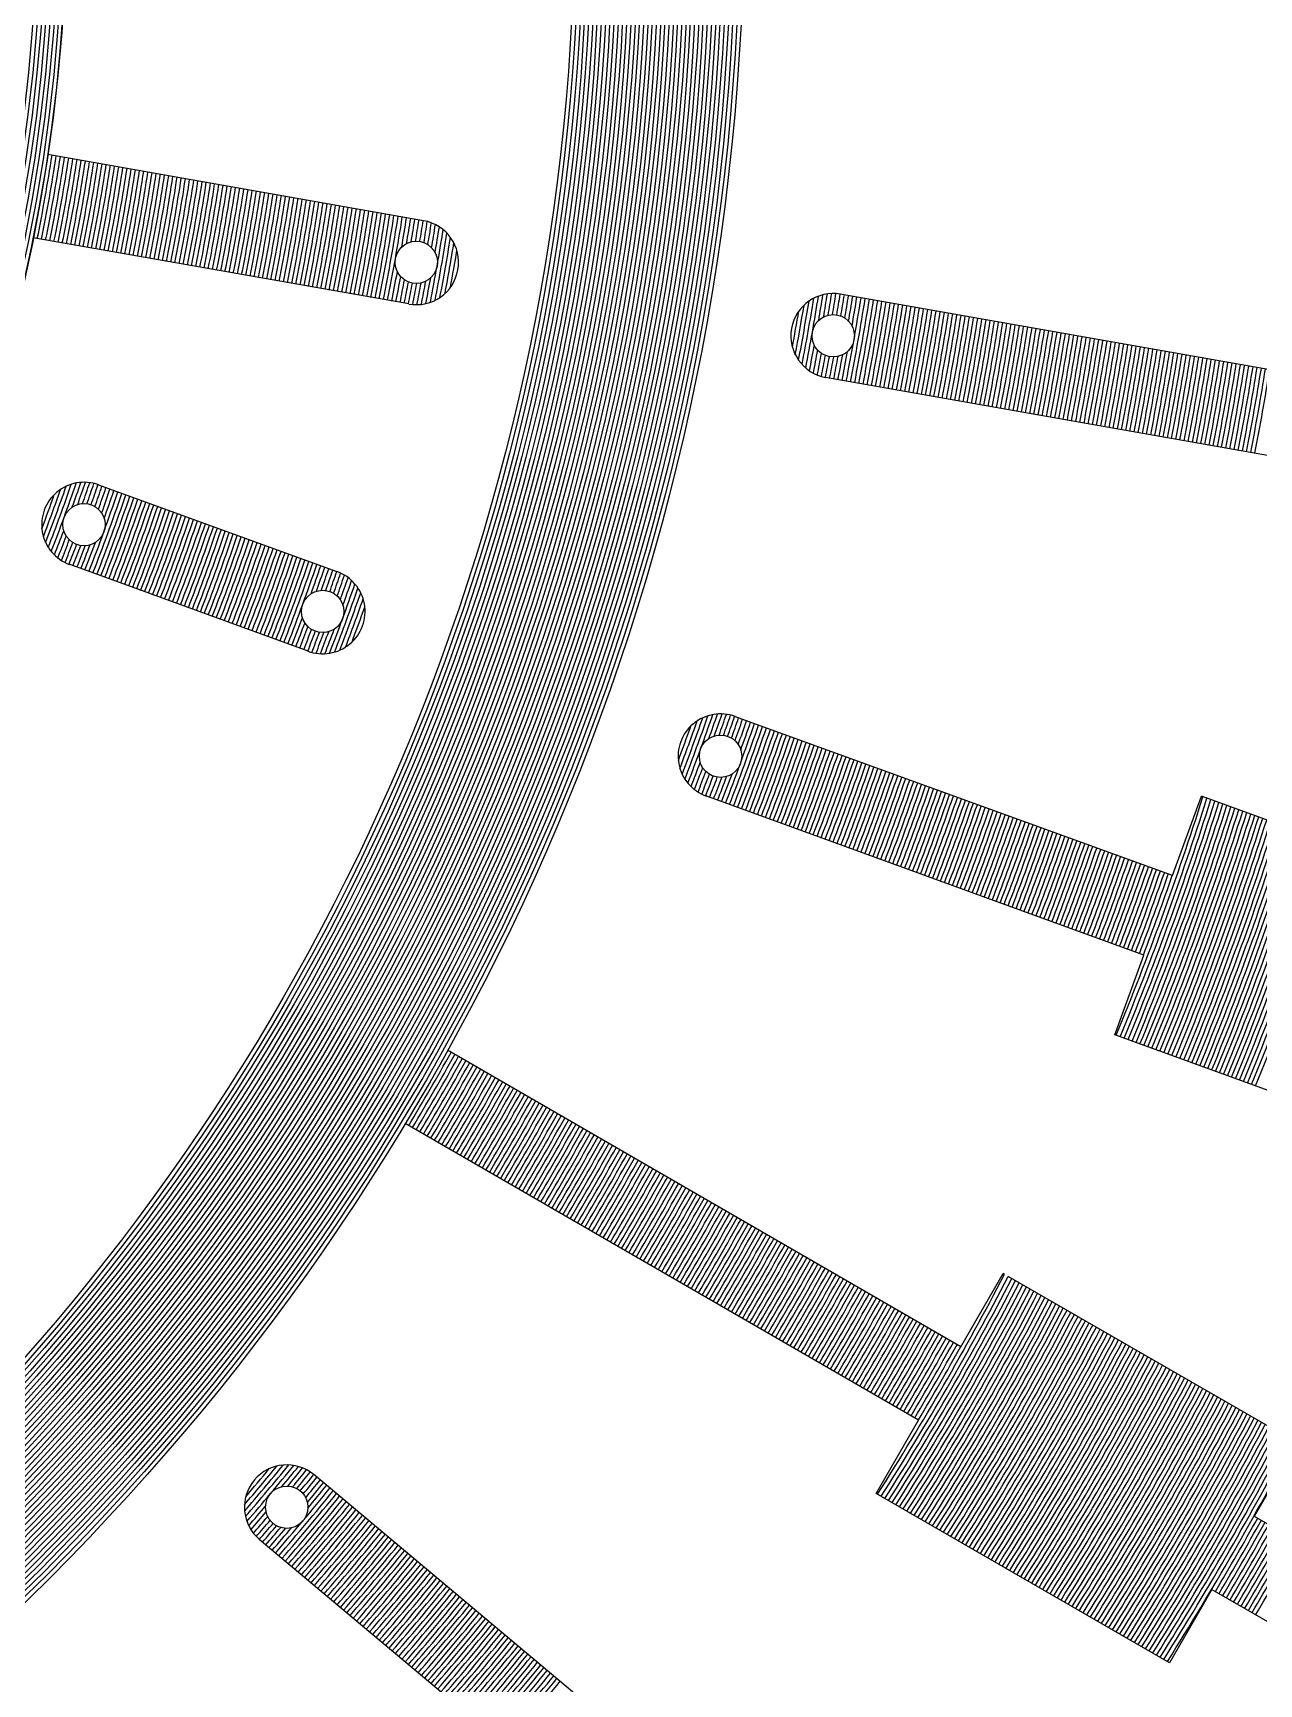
# Model space of a CAD drawing. Header units: millimetres. Extents: x 0 to 2404, y 0 to 1600.
# Drawn here: x 2373.93 to 2388.41, y 1463.68 to 1483.18 of the extents above; entities that cross this region are included whole.
import ezdxf

# ---------------------------------------------------------------- set-up
doc = ezdxf.new("R2010")
doc.units = ezdxf.units.MM

msp = doc.modelspace()

# ---------------------------------------------------------------- linework, layer by layer
for p, q in [((2378.548, 1480.967), (2374.11, 1481.75)), ((2378.374, 1479.983), (2373.937, 1480.765)), ((2388.888, 1479.144), (2383.468, 1480.1)), ((2388.715, 1478.159), (2383.294, 1479.115)), ((2377.527, 1476.82), (2374.702, 1477.848)), ((2377.185, 1475.88), (2374.36, 1476.908)), ((2387.394, 1473.229), (2382.221, 1475.111)), ((2387.052, 1472.289), (2381.879, 1474.171)), ((2387.394, 1473.229), (2387.736, 1474.168)), ((2391.494, 1472.8), (2387.736, 1474.168)), ((2386.71, 1471.349), (2387.052, 1472.289)), ((2390.468, 1469.981), (2386.71, 1471.349)), ((2384.894, 1467.662), (2378.828, 1471.165)), ((2384.394, 1466.796), (2378.328, 1470.299)), ((2384.894, 1467.662), (2385.394, 1468.528)), ((2385.41, 1468.519), (2385.394, 1468.528)), ((2388.858, 1466.528), (2385.453, 1468.494)), ((2383.894, 1465.93), (2384.394, 1466.796)), ((2388.858, 1466.528), (2388.358, 1465.662)), ((2381.466, 1462.615), (2377.25, 1466.153)), ((2387.358, 1463.93), (2383.894, 1465.93)), ((2388.358, 1465.662), (2392.686, 1463.164)), ((2380.824, 1461.849), (2376.607, 1465.387)), ((2387.858, 1464.796), (2387.358, 1463.93)), ((2387.858, 1464.796), (2392.186, 1462.298))]:
    msp.add_line(p, q)
for centre, radius in [((2354.333, 1484.729), 46), ((2354.333, 1484.729), 45.95), ((2354.333, 1484.729), 45.9), ((2354.333, 1484.729), 45.85), ((2354.333, 1484.729), 45.8), ((2354.333, 1484.729), 45.75), ((2354.333, 1484.729), 45.7), ((2354.333, 1484.729), 45.65), ((2354.333, 1484.729), 45.6), ((2354.333, 1484.729), 45.55), ((2354.333, 1484.729), 45.5), ((2354.333, 1484.729), 45.45), ((2354.333, 1484.729), 45.4), ((2354.333, 1484.729), 45.35), ((2354.333, 1484.729), 45.3), ((2354.333, 1484.729), 45.25), ((2354.333, 1484.729), 45.2), ((2354.333, 1484.729), 45.15), ((2354.333, 1484.729), 45.1), ((2354.333, 1484.729), 45.05), ((2354.333, 1484.729), 45), ((2354.333, 1484.729), 44.95), ((2354.333, 1484.729), 44.9), ((2354.333, 1484.729), 44.85), ((2354.333, 1484.729), 44.8), ((2354.333, 1484.729), 44.75), ((2354.333, 1484.729), 44.7), ((2354.333, 1484.729), 44.65), ((2354.333, 1484.729), 44.6), ((2354.333, 1484.729), 44.55), ((2354.333, 1484.729), 44.5), ((2354.333, 1484.729), 44.45), ((2354.333, 1484.729), 44.4), ((2354.333, 1484.729), 44.35), ((2354.333, 1484.729), 44.3), ((2354.333, 1484.729), 44.25), ((2354.333, 1484.729), 44.2), ((2354.333, 1484.729), 44.15), ((2354.333, 1484.729), 44.1), ((2354.333, 1484.729), 44.05), ((2354.333, 1484.729), 44), ((2354.333, 1484.729), 28), ((2354.333, 1484.729), 27.95), ((2354.333, 1484.729), 27.9), ((2354.333, 1484.729), 27.85), ((2354.333, 1484.729), 27.8), ((2354.333, 1484.729), 27.75), ((2354.333, 1484.729), 27.7), ((2354.333, 1484.729), 27.65), ((2354.333, 1484.729), 27.6), ((2354.333, 1484.729), 27.55), ((2354.333, 1484.729), 27.5), ((2354.333, 1484.729), 27.45), ((2354.333, 1484.729), 27.4), ((2354.333, 1484.729), 27.35), ((2354.333, 1484.729), 27.3), ((2354.333, 1484.729), 27.25), ((2354.333, 1484.729), 27.2), ((2354.333, 1484.729), 27.15), ((2354.333, 1484.729), 27.1), ((2354.333, 1484.729), 27.05), ((2354.333, 1484.729), 27), ((2354.333, 1484.729), 26.95), ((2354.333, 1484.729), 26.9), ((2354.333, 1484.729), 26.85), ((2354.333, 1484.729), 26.8), ((2354.333, 1484.729), 26.75), ((2354.333, 1484.729), 26.7), ((2354.333, 1484.729), 26.65), ((2354.333, 1484.729), 26.6), ((2354.333, 1484.729), 26.55), ((2354.333, 1484.729), 26.5), ((2354.333, 1484.729), 26.45), ((2354.333, 1484.729), 26.4), ((2354.333, 1484.729), 26.35), ((2354.333, 1484.729), 26.3), ((2354.333, 1484.729), 26.25), ((2354.333, 1484.729), 26.2), ((2354.333, 1484.729), 26.15), ((2354.333, 1484.729), 26.1), ((2354.333, 1484.729), 26.05), ((2354.333, 1484.729), 26), ((2354.333, 1484.729), 20), ((2354.333, 1484.729), 19.95), ((2354.333, 1484.729), 19.9), ((2354.333, 1484.729), 19.85), ((2354.333, 1484.729), 19.8), ((2354.333, 1484.729), 19.75), ((2354.333, 1484.729), 19.7), ((2354.333, 1484.729), 19.65), ((2378.461, 1480.475), 0.25), ((2383.385, 1479.607), 0.25), ((2374.537, 1477.376), 0.25), ((2377.356, 1476.35), 0.25), ((2382.054, 1474.64), 0.25), ((2376.932, 1465.767), 0.25)]:
    msp.add_circle(centre, radius)
for centre, radius, start, end in [((2354.333, 1484.729), 50, 95.7392, 84.2608), ((2354.333, 1484.729), 20, 141.4325, 138.5675), ((2354.333, 1484.729), 20.05, 348.571, 351.429), ((2354.333, 1484.729), 20.1, 348.5746, 351.4254), ((2354.333, 1484.729), 20.15, 348.5781, 351.4219), ((2354.333, 1484.729), 20.2, 348.5816, 351.4184), ((2354.333, 1484.729), 20.25, 348.5851, 351.4149), ((2354.333, 1484.729), 20.3, 348.5886, 351.4114), ((2354.333, 1484.729), 20.35, 348.5921, 351.4079), ((2354.333, 1484.729), 20.4, 348.5956, 351.4044), ((2354.333, 1484.729), 20.45, 348.599, 351.401), ((2354.333, 1484.729), 20.5, 348.6024, 351.3976), ((2354.333, 1484.729), 20.55, 348.6058, 351.3942), ((2354.333, 1484.729), 20.6, 348.6092, 351.3908), ((2354.333, 1484.729), 20.65, 348.6126, 351.3874), ((2354.333, 1484.729), 20.7, 348.6159, 351.3841), ((2354.333, 1484.729), 20.75, 348.6192, 351.3808), ((2354.333, 1484.729), 20.8, 348.6226, 351.3774), ((2354.333, 1484.729), 20.85, 348.6259, 351.3741), ((2354.333, 1484.729), 20.9, 348.6292, 351.3708), ((2354.333, 1484.729), 20.95, 348.6324, 351.3676), ((2354.333, 1484.729), 21, 348.6357, 351.3643), ((2354.333, 1484.729), 21.05, 348.6389, 351.3611), ((2354.333, 1484.729), 21.1, 348.6422, 351.3578), ((2354.333, 1484.729), 21.15, 348.6454, 351.3546), ((2354.333, 1484.729), 21.2, 348.6486, 351.3514), ((2354.333, 1484.729), 21.25, 348.6517, 351.3483), ((2354.333, 1484.729), 21.3, 348.6549, 351.3451), ((2354.333, 1484.729), 21.35, 348.6581, 351.3419), ((2354.333, 1484.729), 21.4, 348.6612, 351.3388), ((2354.333, 1484.729), 21.45, 348.6643, 351.3357), ((2354.333, 1484.729), 21.5, 348.6674, 351.3326), ((2354.333, 1484.729), 21.55, 348.6705, 351.3295), ((2354.333, 1484.729), 21.6, 348.6736, 351.3264), ((2354.333, 1484.729), 21.65, 348.6767, 351.3233), ((2354.333, 1484.729), 21.7, 348.6797, 351.3203), ((2354.333, 1484.729), 21.75, 348.6827, 351.3173), ((2354.333, 1484.729), 21.8, 348.6858, 351.3142), ((2354.333, 1484.729), 21.85, 348.6888, 351.3112), ((2354.333, 1484.729), 21.9, 348.6918, 351.3082), ((2354.333, 1484.729), 21.95, 348.6947, 351.3053), ((2354.333, 1484.729), 22, 348.6977, 351.3023), ((2354.333, 1484.729), 22.05, 348.7007, 351.2993), ((2354.333, 1484.729), 22.1, 348.7036, 351.2964), ((2354.333, 1484.729), 22.15, 348.7065, 351.2935), ((2354.333, 1484.729), 22.2, 348.7094, 351.2906), ((2354.333, 1484.729), 22.25, 348.7123, 351.2877), ((2354.333, 1484.729), 22.3, 348.7152, 351.2848), ((2354.333, 1484.729), 22.35, 348.7181, 351.2819), ((2354.333, 1484.729), 22.4, 348.721, 351.279), ((2354.333, 1484.729), 22.45, 348.7238, 351.2762), ((2354.333, 1484.729), 22.5, 348.7267, 351.2733), ((2354.333, 1484.729), 22.55, 348.7295, 351.2705), ((2354.333, 1484.729), 22.6, 348.7323, 351.2677), ((2354.333, 1484.729), 22.65, 348.7351, 351.2649), ((2354.333, 1484.729), 22.7, 348.7379, 351.2621), ((2354.333, 1484.729), 22.75, 348.7407, 351.2593), ((2354.333, 1484.729), 22.8, 348.7434, 351.2566), ((2354.333, 1484.729), 22.85, 348.7462, 351.2538), ((2354.333, 1484.729), 22.9, 348.7489, 351.2511), ((2354.333, 1484.729), 22.95, 348.7516, 351.2484), ((2354.333, 1484.729), 23, 348.7543, 351.2457), ((2354.333, 1484.729), 23.05, 348.757, 351.243), ((2354.333, 1484.729), 23.1, 348.7597, 351.2403), ((2354.333, 1484.729), 23.15, 348.7624, 351.2376), ((2354.333, 1484.729), 23.2, 348.7651, 351.2349), ((2354.333, 1484.729), 23.25, 348.7677, 351.2323), ((2354.333, 1484.729), 23.3, 348.7704, 351.2296), ((2354.333, 1484.729), 23.35, 348.773, 351.227), ((2354.333, 1484.729), 23.4, 348.7756, 351.2244), ((2354.333, 1484.729), 23.45, 348.7782, 351.2218), ((2354.333, 1484.729), 23.5, 348.7808, 351.2192), ((2354.333, 1484.729), 23.55, 348.7834, 351.2166), ((2354.333, 1484.729), 23.6, 348.786, 351.214), ((2354.333, 1484.729), 23.65, 348.7886, 351.2114), ((2354.333, 1484.729), 23.7, 348.7911, 351.2089), ((2354.333, 1484.729), 23.75, 348.7937, 351.2063), ((2354.333, 1484.729), 23.8, 348.7962, 351.2038), ((2354.333, 1484.729), 23.85, 348.7987, 351.2013), ((2354.333, 1484.729), 23.9, 348.8013, 351.1987), ((2354.333, 1484.729), 23.95, 348.8038, 351.1962), ((2354.333, 1484.729), 24, 348.8063, 351.1937), ((2354.333, 1484.729), 24.05, 348.8087, 351.1913), ((2354.333, 1484.729), 24.1, 348.8112, 351.1888), ((2354.333, 1484.729), 24.15, 348.8137, 351.1863), ((2354.333, 1484.729), 24.2, 348.8161, 351.1839), ((2354.333, 1484.729), 24.25, 348.8186, 351.1814), ((2354.333, 1484.729), 24.3, 350.3522, 351.179), ((2354.333, 1484.729), 24.35, 350.4692, 351.1766), ((2378.461, 1480.475), 0.5, 260, 80), ((2354.333, 1484.729), 24.4, 350.5369, 351.1742), ((2354.333, 1484.729), 24.45, 350.5734, 351.1718), ((2354.333, 1484.729), 24.5, 350.5847, 351.1694), ((2354.333, 1484.729), 24.55, 350.5723, 351.1623), ((2354.333, 1484.729), 24.6, 350.5348, 351.1434), ((2354.333, 1484.729), 24.75, 348.9925, 351.0075), ((2354.333, 1484.729), 24.65, 350.4663, 351.1121), ((2354.333, 1484.729), 24.8, 349.0702, 350.9298), ((2354.333, 1484.729), 24.7, 350.3494, 351.0674), ((2354.333, 1484.729), 24.85, 349.1708, 350.8292), ((2354.333, 1484.729), 24.9, 349.3041, 350.6959), ((2354.333, 1484.729), 24.95, 349.4949, 350.5051), ((2354.333, 1484.729), 24.3, 348.821, 349.6478), ((2354.333, 1484.729), 24.35, 348.8234, 349.5308), ((2354.333, 1484.729), 24.4, 348.8258, 349.4631), ((2354.333, 1484.729), 24.45, 348.8282, 349.4266), ((2354.333, 1484.729), 24.5, 348.8306, 349.4153), ((2354.333, 1484.729), 24.55, 348.8377, 349.4277), ((2354.333, 1484.729), 24.6, 348.8566, 349.4652), ((2354.333, 1484.729), 24.65, 348.8879, 349.5337), ((2354.333, 1484.729), 24.7, 348.9326, 349.6506), ((2383.385, 1479.607), 0.5, 80, 260), ((2354.333, 1484.729), 29.1, 349.4133, 350.5867), ((2354.333, 1484.729), 29.15, 349.3023, 350.6977), ((2354.333, 1484.729), 29.2, 349.2191, 350.7809), ((2354.333, 1484.729), 29.25, 349.1554, 350.8446), ((2354.333, 1484.729), 29.3, 350.2923, 350.8931), ((2354.333, 1484.729), 29.35, 350.3894, 350.9288), ((2354.333, 1484.729), 29.4, 350.4458, 350.9531), ((2354.333, 1484.729), 29.45, 350.4762, 350.9671), ((2354.333, 1484.729), 29.5, 350.4856, 350.9712), ((2354.333, 1484.729), 29.55, 350.4753, 350.9695), ((2354.333, 1484.729), 29.6, 350.4443, 350.9679), ((2354.333, 1484.729), 29.75, 349.037, 350.963), ((2354.333, 1484.729), 29.65, 350.3875, 350.9662), ((2354.333, 1484.729), 29.8, 349.0386, 350.9614), ((2354.333, 1484.729), 29.7, 350.2904, 350.9646), ((2354.333, 1484.729), 29.85, 349.0402, 350.9598), ((2354.333, 1484.729), 29.9, 349.0418, 350.9582), ((2354.333, 1484.729), 29.95, 349.0434, 350.9566), ((2354.333, 1484.729), 30, 349.045, 350.955), ((2354.333, 1484.729), 30.05, 349.0466, 350.9534), ((2354.333, 1484.729), 30.1, 349.0482, 350.9518), ((2354.333, 1484.729), 30.15, 349.0498, 350.9502), ((2354.333, 1484.729), 30.2, 349.0514, 350.9486), ((2354.333, 1484.729), 30.25, 349.0529, 350.9471), ((2354.333, 1484.729), 30.3, 349.0545, 350.9455), ((2354.333, 1484.729), 30.35, 349.056, 350.944), ((2354.333, 1484.729), 29.05, 349.5734, 350.4266), ((2354.333, 1484.729), 30.4, 349.0576, 350.9424), ((2354.333, 1484.729), 30.45, 349.0591, 350.9409), ((2354.333, 1484.729), 30.5, 349.0607, 350.9393), ((2354.333, 1484.729), 30.55, 349.0622, 350.9378), ((2354.333, 1484.729), 30.6, 349.0638, 350.9362), ((2354.333, 1484.729), 30.65, 349.0653, 350.9347), ((2354.333, 1484.729), 30.7, 349.0668, 350.9332), ((2354.333, 1484.729), 30.75, 349.0683, 350.9317), ((2354.333, 1484.729), 30.8, 349.0698, 350.9302), ((2354.333, 1484.729), 30.85, 349.0713, 350.9287), ((2354.333, 1484.729), 30.9, 349.0728, 350.9272), ((2354.333, 1484.729), 30.95, 349.0743, 350.9257), ((2354.333, 1484.729), 31, 349.0758, 350.9242), ((2354.333, 1484.729), 31.05, 349.0773, 350.9227), ((2354.333, 1484.729), 31.1, 349.0788, 350.9212), ((2354.333, 1484.729), 31.15, 349.0803, 350.9197), ((2354.333, 1484.729), 31.2, 349.0818, 350.9182), ((2354.333, 1484.729), 31.25, 349.0832, 350.9168), ((2354.333, 1484.729), 31.3, 349.0847, 350.9153), ((2354.333, 1484.729), 31.35, 349.0862, 350.9138), ((2354.333, 1484.729), 31.4, 349.0876, 350.9124), ((2354.333, 1484.729), 31.45, 349.0891, 350.9109), ((2354.333, 1484.729), 31.5, 349.0905, 350.9095), ((2354.333, 1484.729), 31.55, 349.0919, 350.9081), ((2354.333, 1484.729), 31.6, 349.0934, 350.9066), ((2354.333, 1484.729), 31.65, 349.0948, 350.9052), ((2354.333, 1484.729), 31.7, 349.0962, 350.9038), ((2354.333, 1484.729), 31.75, 349.0977, 350.9023), ((2354.333, 1484.729), 31.8, 349.0991, 350.9009), ((2354.333, 1484.729), 31.85, 349.1005, 350.8995), ((2354.333, 1484.729), 31.9, 349.1019, 350.8981), ((2354.333, 1484.729), 31.95, 349.1033, 350.8967), ((2354.333, 1484.729), 32, 349.1047, 350.8953), ((2354.333, 1484.729), 32.05, 349.1061, 350.8939), ((2354.333, 1484.729), 32.1, 349.1075, 350.8925), ((2354.333, 1484.729), 32.1, 349.1075, 350.8925), ((2354.333, 1484.729), 32.15, 349.1089, 350.8911), ((2354.333, 1484.729), 32.15, 349.1089, 350.8911), ((2354.333, 1484.729), 32.2, 349.1103, 350.8897), ((2354.333, 1484.729), 32.25, 349.1117, 350.8883), ((2354.333, 1484.729), 32.3, 349.113, 350.887), ((2354.333, 1484.729), 32.35, 349.1144, 350.8856), ((2354.333, 1484.729), 32.4, 349.1158, 350.8842), ((2354.333, 1484.729), 32.45, 349.1171, 350.8829), ((2354.333, 1484.729), 32.5, 349.1185, 350.8815), ((2354.333, 1484.729), 32.55, 349.1198, 350.8802), ((2354.333, 1484.729), 32.6, 349.1212, 350.8788), ((2354.333, 1484.729), 29.3, 349.1069, 349.7077), ((2354.333, 1484.729), 29.35, 349.0712, 349.6106), ((2354.333, 1484.729), 29.4, 349.0469, 349.5542), ((2354.333, 1484.729), 29.45, 349.0329, 349.5238), ((2354.333, 1484.729), 29.65, 349.0338, 349.6125), ((2354.333, 1484.729), 29.7, 349.0354, 349.7096), ((2354.333, 1484.729), 32.65, 349.1225, 350.8775), ((2354.333, 1484.729), 32.7, 349.1239, 350.8761), ((2354.333, 1484.729), 32.75, 349.1252, 350.8748), ((2354.333, 1484.729), 32.8, 349.1266, 350.8734), ((2354.333, 1484.729), 32.85, 349.1279, 350.8721), ((2354.333, 1484.729), 32.9, 349.1292, 350.8708), ((2354.333, 1484.729), 32.95, 349.1305, 350.8695), ((2354.333, 1484.729), 33, 349.1318, 350.8682), ((2354.333, 1484.729), 33.05, 349.1332, 350.8668), ((2354.333, 1484.729), 33.1, 349.1345, 350.8655), ((2354.333, 1484.729), 33.15, 349.1358, 350.8642), ((2354.333, 1484.729), 33.2, 349.1371, 350.8629), ((2354.333, 1484.729), 33.25, 349.1384, 350.8616), ((2354.333, 1484.729), 33.3, 349.1397, 350.8603), ((2354.333, 1484.729), 33.35, 349.141, 350.859), ((2354.333, 1484.729), 33.4, 349.1422, 350.8578), ((2354.333, 1484.729), 33.45, 349.1435, 350.8565), ((2354.333, 1484.729), 33.5, 349.1448, 350.8552), ((2354.333, 1484.729), 33.55, 349.1461, 350.8539), ((2354.333, 1484.729), 33.6, 349.1474, 350.8526), ((2354.333, 1484.729), 33.65, 349.1486, 350.8514), ((2354.333, 1484.729), 33.7, 349.1499, 350.8501), ((2354.333, 1484.729), 29.5, 349.0288, 349.5144), ((2354.333, 1484.729), 29.55, 349.0305, 349.5247), ((2354.333, 1484.729), 29.6, 349.0321, 349.5557), ((2354.333, 1484.729), 33.75, 349.1511, 350.8489), ((2354.333, 1484.729), 33.8, 349.1524, 350.8476), ((2354.333, 1484.729), 33.85, 349.1537, 350.8463), ((2354.333, 1484.729), 33.9, 349.1549, 350.8451), ((2354.333, 1484.729), 33.95, 349.1561, 350.8439), ((2354.333, 1484.729), 34, 349.1574, 350.8426), ((2354.333, 1484.729), 34.05, 349.1586, 350.8414), ((2354.333, 1484.729), 34.1, 349.1599, 350.8401), ((2354.333, 1484.729), 34.15, 349.1611, 350.8389), ((2354.333, 1484.729), 34.2, 349.1623, 350.8377), ((2354.333, 1484.729), 34.25, 349.1635, 350.8365), ((2354.333, 1484.729), 34.3, 349.1648, 350.8352), ((2354.333, 1484.729), 34.35, 349.166, 350.834), ((2354.333, 1484.729), 34.4, 349.1672, 350.8328), ((2354.333, 1484.729), 34.45, 349.1684, 350.8316), ((2354.333, 1484.729), 34.5, 349.1696, 350.8304), ((2354.333, 1484.729), 34.55, 349.1708, 350.8292), ((2354.333, 1484.729), 34.6, 349.172, 350.828), ((2354.333, 1484.729), 34.65, 349.1732, 350.8268), ((2374.537, 1477.376), 0.5, 70, 250), ((2354.333, 1484.729), 21.15, 339.0406, 340.9594), ((2354.333, 1484.729), 21.2, 338.9265, 341.0735), ((2354.333, 1484.729), 21.25, 338.8393, 341.1607), ((2354.333, 1484.729), 21.3, 340.4016, 341.227), ((2354.333, 1484.729), 21.35, 340.5349, 341.2756), ((2354.333, 1484.729), 21.4, 340.612, 341.3086), ((2354.333, 1484.729), 21.45, 340.6535, 341.3274), ((2354.333, 1484.729), 21.5, 340.6662, 341.3326), ((2354.333, 1484.729), 21.55, 340.652, 341.3295), ((2354.333, 1484.729), 21.6, 340.6092, 341.3264), ((2354.333, 1484.729), 21.05, 339.413, 340.587), ((2354.333, 1484.729), 21.1, 339.193, 340.807), ((2354.333, 1484.729), 21.75, 338.6827, 341.3173), ((2354.333, 1484.729), 21.8, 338.6858, 341.3142), ((2354.333, 1484.729), 21.85, 338.6888, 341.3112), ((2354.333, 1484.729), 21.9, 338.6918, 341.3082), ((2354.333, 1484.729), 21.65, 340.5311, 341.3233), ((2354.333, 1484.729), 21.7, 340.3979, 341.3203), ((2354.333, 1484.729), 21.95, 338.6947, 341.3053), ((2354.333, 1484.729), 22, 338.6977, 341.3023), ((2354.333, 1484.729), 22.05, 338.7007, 341.2993), ((2354.333, 1484.729), 22.1, 338.7036, 341.2964), ((2354.333, 1484.729), 22.15, 338.7065, 341.2935), ((2354.333, 1484.729), 22.2, 338.7094, 341.2906), ((2354.333, 1484.729), 22.25, 338.7123, 341.2877), ((2354.333, 1484.729), 22.3, 338.7152, 341.2848), ((2354.333, 1484.729), 22.35, 338.7181, 341.2819), ((2354.333, 1484.729), 22.4, 338.721, 341.279), ((2354.333, 1484.729), 22.45, 338.7238, 341.2762), ((2354.333, 1484.729), 22.5, 338.7267, 341.2733), ((2354.333, 1484.729), 22.55, 338.7295, 341.2705), ((2354.333, 1484.729), 22.6, 338.7323, 341.2677), ((2354.333, 1484.729), 22.65, 338.7351, 341.2649), ((2354.333, 1484.729), 22.7, 338.7379, 341.2621), ((2354.333, 1484.729), 22.75, 338.7407, 341.2593), ((2354.333, 1484.729), 21.3, 338.773, 339.5984), ((2354.333, 1484.729), 21.35, 338.7244, 339.4651), ((2354.333, 1484.729), 22.8, 338.7434, 341.2566), ((2354.333, 1484.729), 22.85, 338.7462, 341.2538), ((2354.333, 1484.729), 22.9, 338.7489, 341.2511), ((2354.333, 1484.729), 22.95, 338.7516, 341.2484), ((2354.333, 1484.729), 23, 338.7543, 341.2457), ((2354.333, 1484.729), 23.05, 338.757, 341.243), ((2354.333, 1484.729), 23.1, 338.7597, 341.2403), ((2354.333, 1484.729), 23.15, 338.7624, 341.2376), ((2354.333, 1484.729), 23.2, 338.7651, 341.2349), ((2354.333, 1484.729), 23.25, 338.7677, 341.2323), ((2354.333, 1484.729), 23.3, 338.7704, 341.2296), ((2354.333, 1484.729), 21.4, 338.6914, 339.388), ((2354.333, 1484.729), 21.45, 338.6726, 339.3465), ((2354.333, 1484.729), 21.5, 338.6674, 339.3338), ((2354.333, 1484.729), 21.55, 338.6705, 339.348), ((2354.333, 1484.729), 21.6, 338.6736, 339.3908), ((2354.333, 1484.729), 21.65, 338.6767, 339.4689), ((2354.333, 1484.729), 21.7, 338.6797, 339.6021), ((2354.333, 1484.729), 23.35, 338.773, 341.227), ((2354.333, 1484.729), 23.4, 338.7756, 341.2244), ((2354.333, 1484.729), 23.45, 338.7782, 341.2218), ((2354.333, 1484.729), 23.5, 338.7808, 341.2192), ((2354.333, 1484.729), 23.55, 338.7834, 341.2166), ((2354.333, 1484.729), 23.6, 338.786, 341.214), ((2354.333, 1484.729), 23.65, 338.7886, 341.2114), ((2354.333, 1484.729), 23.7, 338.7911, 341.2089), ((2354.333, 1484.729), 23.75, 338.7937, 341.2063), ((2354.333, 1484.729), 23.8, 338.7962, 341.2038), ((2354.333, 1484.729), 23.85, 338.7987, 341.2013), ((2354.333, 1484.729), 23.9, 338.8013, 341.1987), ((2354.333, 1484.729), 23.95, 338.8038, 341.1962), ((2354.333, 1484.729), 24, 338.8063, 341.1937), ((2354.333, 1484.729), 24.05, 338.8087, 341.1913), ((2354.333, 1484.729), 24.1, 338.8112, 341.1888), ((2354.333, 1484.729), 24.15, 338.8137, 341.1863), ((2354.333, 1484.729), 24.2, 338.8161, 341.1839), ((2354.333, 1484.729), 24.25, 338.8186, 341.1814), ((2354.333, 1484.729), 24.3, 340.3522, 341.179), ((2354.333, 1484.729), 24.35, 340.4692, 341.1766), ((2354.333, 1484.729), 24.4, 340.5369, 341.1742), ((2354.333, 1484.729), 24.45, 340.5734, 341.1718), ((2377.356, 1476.35), 0.5, 249.4153, 70.5847), ((2354.333, 1484.729), 24.75, 338.9925, 341.0075), ((2354.333, 1484.729), 24.5, 340.5847, 341.1694), ((2354.333, 1484.729), 24.55, 340.5723, 341.1623), ((2354.333, 1484.729), 24.6, 340.5348, 341.1434), ((2354.333, 1484.729), 24.65, 340.4663, 341.1121), ((2354.333, 1484.729), 24.7, 340.3494, 341.0674), ((2354.333, 1484.729), 24.8, 339.0702, 340.9298), ((2354.333, 1484.729), 24.85, 339.1708, 340.8292), ((2354.333, 1484.729), 24.9, 339.3041, 340.6959), ((2354.333, 1484.729), 24.3, 338.821, 339.6478), ((2354.333, 1484.729), 24.95, 339.4949, 340.5051), ((2354.333, 1484.729), 24.35, 338.8234, 339.5308), ((2354.333, 1484.729), 24.4, 338.8258, 339.4631), ((2354.333, 1484.729), 24.45, 338.8282, 339.4266), ((2354.333, 1484.729), 24.5, 338.8306, 339.4153), ((2354.333, 1484.729), 24.55, 338.8377, 339.4277), ((2354.333, 1484.729), 24.6, 338.8566, 339.4652), ((2354.333, 1484.729), 24.65, 338.8879, 339.5337), ((2354.333, 1484.729), 24.7, 338.9326, 339.6506), ((2382.054, 1474.64), 0.5, 69.5144, 250.4856), ((2354.333, 1484.729), 29.15, 339.3023, 340.6977), ((2354.333, 1484.729), 29.2, 339.2191, 340.7809), ((2354.333, 1484.729), 29.25, 339.1554, 340.8446), ((2354.333, 1484.729), 29.3, 340.2923, 340.8931), ((2354.333, 1484.729), 29.35, 340.3894, 340.9288), ((2354.333, 1484.729), 29.4, 340.4458, 340.9532), ((2354.333, 1484.729), 29.45, 340.4762, 340.9671), ((2354.333, 1484.729), 29.5, 340.4856, 340.9712), ((2354.333, 1484.729), 29.55, 340.4753, 340.9695), ((2354.333, 1484.729), 29.6, 340.4443, 340.9679), ((2354.333, 1484.729), 29.05, 339.5734, 340.4266), ((2354.333, 1484.729), 29.1, 339.4133, 340.5867), ((2354.333, 1484.729), 29.75, 339.037, 340.963), ((2354.333, 1484.729), 29.8, 339.0386, 340.9614), ((2354.333, 1484.729), 29.85, 339.0402, 340.9598), ((2354.333, 1484.729), 29.9, 339.0418, 340.9582), ((2354.333, 1484.729), 29.65, 340.3875, 340.9662), ((2354.333, 1484.729), 29.7, 340.2904, 340.9646), ((2354.333, 1484.729), 29.95, 339.0434, 340.9566), ((2354.333, 1484.729), 30, 339.045, 340.955), ((2354.333, 1484.729), 30.05, 339.0466, 340.9534), ((2354.333, 1484.729), 30.1, 339.0482, 340.9518), ((2354.333, 1484.729), 30.15, 339.0498, 340.9502), ((2354.333, 1484.729), 29, 339.9917, 340.0083), ((2354.333, 1484.729), 30.2, 339.0514, 340.9486), ((2354.333, 1484.729), 30.25, 339.0529, 340.9471), ((2354.333, 1484.729), 30.3, 339.0545, 340.9455), ((2354.333, 1484.729), 30.35, 339.056, 340.944), ((2354.333, 1484.729), 30.4, 339.0576, 340.9424), ((2354.333, 1484.729), 30.45, 339.0591, 340.9409), ((2354.333, 1484.729), 30.5, 339.0607, 340.9393), ((2354.333, 1484.729), 30.55, 339.0622, 340.9378), ((2354.333, 1484.729), 30.6, 339.0638, 340.9362), ((2354.333, 1484.729), 30.65, 339.0653, 340.9347), ((2354.333, 1484.729), 30.7, 339.0668, 340.9332), ((2354.333, 1484.729), 30.75, 339.0683, 340.9317), ((2354.333, 1484.729), 29.3, 339.1069, 339.7077), ((2354.333, 1484.729), 29.35, 339.0712, 339.6106), ((2354.333, 1484.729), 30.8, 339.0698, 340.9302), ((2354.333, 1484.729), 30.85, 339.0713, 340.9287), ((2354.333, 1484.729), 30.9, 339.0728, 340.9272), ((2354.333, 1484.729), 30.95, 339.0743, 340.9257), ((2354.333, 1484.729), 31, 339.0758, 340.9242), ((2354.333, 1484.729), 31.05, 339.0773, 340.9227), ((2354.333, 1484.729), 31.1, 339.0788, 340.9212), ((2354.333, 1484.729), 31.15, 339.0803, 340.9197), ((2354.333, 1484.729), 31.2, 339.0818, 340.9182), ((2354.333, 1484.729), 31.25, 339.0832, 340.9168), ((2354.333, 1484.729), 31.3, 339.0847, 340.9153), ((2354.333, 1484.729), 29.4, 339.0468, 339.5542), ((2354.333, 1484.729), 29.45, 339.0329, 339.5238), ((2354.333, 1484.729), 29.5, 339.0288, 339.5144), ((2354.333, 1484.729), 29.55, 339.0305, 339.5247), ((2354.333, 1484.729), 29.6, 339.0321, 339.5557), ((2354.333, 1484.729), 29.65, 339.0338, 339.6125), ((2354.333, 1484.729), 29.7, 339.0354, 339.7096), ((2354.333, 1484.729), 31.35, 339.0862, 340.9138), ((2354.333, 1484.729), 31.4, 339.0876, 340.9124), ((2354.333, 1484.729), 31.45, 339.0891, 340.9109), ((2354.333, 1484.729), 31.5, 339.0905, 340.9095), ((2354.333, 1484.729), 31.55, 339.0919, 340.9081), ((2354.333, 1484.729), 31.6, 339.0934, 340.9066), ((2354.333, 1484.729), 31.65, 339.0948, 340.9052), ((2354.333, 1484.729), 31.7, 339.0962, 340.9038), ((2354.333, 1484.729), 31.75, 339.0977, 340.9023), ((2354.333, 1484.729), 31.8, 339.0991, 340.9009), ((2354.333, 1484.729), 31.85, 339.1005, 340.8995), ((2354.333, 1484.729), 31.9, 339.1019, 340.8981), ((2354.333, 1484.729), 31.95, 339.1033, 340.8967), ((2354.333, 1484.729), 32, 339.1047, 340.8953), ((2354.333, 1484.729), 32.05, 339.1061, 340.8939), ((2354.333, 1484.729), 32.1, 339.1075, 340.8925), ((2354.333, 1484.729), 32.1, 339.1075, 340.8925), ((2354.333, 1484.729), 32.15, 339.1089, 340.8911), ((2354.333, 1484.729), 32.15, 339.1089, 340.8911), ((2354.333, 1484.729), 32.2, 339.1103, 340.8897), ((2354.333, 1484.729), 32.25, 339.1117, 340.8883), ((2354.333, 1484.729), 32.3, 339.113, 340.887), ((2354.333, 1484.729), 32.35, 339.1144, 340.8856), ((2354.333, 1484.729), 32.4, 339.1158, 340.8842), ((2354.333, 1484.729), 32.45, 339.1171, 340.8829), ((2354.333, 1484.729), 35.05, 337.5472, 342.4528), ((2354.333, 1484.729), 35.1, 337.5507, 342.4493), ((2354.333, 1484.729), 35.15, 337.5542, 342.4458), ((2354.333, 1484.729), 35.2, 337.5577, 342.4423), ((2354.333, 1484.729), 32.5, 339.1185, 340.8815), ((2354.333, 1484.729), 32.55, 339.1198, 340.8802), ((2354.333, 1484.729), 32.6, 339.1212, 340.8788), ((2354.333, 1484.729), 32.65, 339.1225, 340.8775), ((2354.333, 1484.729), 32.7, 339.1239, 340.8761), ((2354.333, 1484.729), 32.75, 339.1252, 340.8748), ((2354.333, 1484.729), 32.8, 339.1266, 340.8734), ((2354.333, 1484.729), 32.85, 339.1279, 340.8721), ((2354.333, 1484.729), 32.9, 339.1292, 340.8708), ((2354.333, 1484.729), 32.95, 339.1305, 340.8695), ((2354.333, 1484.729), 33, 339.1318, 340.8682), ((2354.333, 1484.729), 35.25, 337.5611, 342.4389), ((2354.333, 1484.729), 35.3, 337.5646, 342.4354), ((2354.333, 1484.729), 35.35, 337.568, 342.432), ((2354.333, 1484.729), 35.4, 337.5715, 342.4285), ((2354.333, 1484.729), 35.45, 337.5749, 342.4251), ((2354.333, 1484.729), 35.5, 337.5783, 342.4217), ((2354.333, 1484.729), 35.55, 337.5817, 342.4183), ((2354.333, 1484.729), 35.6, 337.5851, 342.4149), ((2354.333, 1484.729), 35.65, 337.5885, 342.4115), ((2354.333, 1484.729), 35.7, 337.5919, 342.4081), ((2354.333, 1484.729), 35.75, 337.5953, 342.4047), ((2354.333, 1484.729), 35.8, 337.5986, 342.4014), ((2354.333, 1484.729), 33.05, 339.1332, 340.8668), ((2354.333, 1484.729), 33.1, 339.1345, 340.8655), ((2354.333, 1484.729), 33.15, 339.1358, 340.8642), ((2354.333, 1484.729), 33.2, 339.1371, 340.8629), ((2354.333, 1484.729), 33.25, 339.1384, 340.8616), ((2354.333, 1484.729), 33.3, 339.1397, 340.8603), ((2354.333, 1484.729), 33.35, 339.141, 340.859), ((2354.333, 1484.729), 33.4, 339.1422, 340.8578), ((2354.333, 1484.729), 33.45, 339.1435, 340.8565), ((2354.333, 1484.729), 33.5, 339.1448, 340.8552), ((2354.333, 1484.729), 33.55, 339.1461, 340.8539), ((2354.333, 1484.729), 33.6, 339.1474, 340.8526), ((2354.333, 1484.729), 35.85, 337.602, 342.398), ((2354.333, 1484.729), 35.9, 337.6053, 342.3947), ((2354.333, 1484.729), 35.95, 337.6087, 342.3913), ((2354.333, 1484.729), 36, 337.612, 342.388), ((2354.333, 1484.729), 36.05, 337.6153, 342.3847), ((2354.333, 1484.729), 36.1, 337.6186, 342.3814), ((2354.333, 1484.729), 36.15, 337.6219, 342.3781), ((2354.333, 1484.729), 36.2, 337.6252, 342.3748), ((2354.333, 1484.729), 36.25, 337.6285, 342.3715), ((2354.333, 1484.729), 36.3, 337.6317, 342.3683), ((2354.333, 1484.729), 36.35, 337.635, 342.365), ((2354.333, 1484.729), 33.65, 339.1486, 340.8514), ((2354.333, 1484.729), 33.7, 339.1499, 340.8501), ((2354.333, 1484.729), 33.75, 339.1511, 340.8489), ((2354.333, 1484.729), 33.8, 339.1524, 340.8476), ((2354.333, 1484.729), 33.85, 339.1537, 340.8463), ((2354.333, 1484.729), 33.9, 339.1549, 340.8451), ((2354.333, 1484.729), 33.95, 339.1561, 340.8439), ((2354.333, 1484.729), 34, 339.1574, 340.8426), ((2354.333, 1484.729), 34.05, 339.1586, 340.8414), ((2354.333, 1484.729), 34.1, 339.1599, 340.8401), ((2354.333, 1484.729), 34.15, 339.1611, 340.8389), ((2354.333, 1484.729), 36.4, 337.6382, 342.3618), ((2354.333, 1484.729), 36.45, 337.6415, 342.3585), ((2354.333, 1484.729), 36.5, 337.6447, 342.3553), ((2354.333, 1484.729), 36.55, 337.6479, 342.3521), ((2354.333, 1484.729), 36.6, 337.6512, 342.3488), ((2354.333, 1484.729), 36.65, 337.6544, 342.3456), ((2354.333, 1484.729), 36.7, 337.6576, 342.3424), ((2354.333, 1484.729), 36.75, 337.6607, 342.3393), ((2354.333, 1484.729), 36.8, 337.6639, 342.3361), ((2354.333, 1484.729), 34.2, 339.1623, 340.8377), ((2354.333, 1484.729), 34.25, 339.1635, 340.8365), ((2354.333, 1484.729), 34.3, 339.1648, 340.8352), ((2354.333, 1484.729), 34.35, 339.166, 340.834), ((2354.333, 1484.729), 34.4, 339.1672, 340.8328), ((2354.333, 1484.729), 34.45, 339.1684, 340.8316), ((2354.333, 1484.729), 34.5, 339.1696, 340.8304), ((2354.333, 1484.729), 34.55, 339.1708, 340.8292), ((2354.333, 1484.729), 34.6, 339.172, 340.828), ((2354.333, 1484.729), 34.65, 339.1732, 340.8268), ((2354.333, 1484.729), 34.7, 339.1744, 340.8256), ((2354.333, 1484.729), 34.75, 339.1756, 340.8244), ((2354.333, 1484.729), 34.8, 339.1768, 340.8232), ((2354.333, 1484.729), 34.85, 339.1779, 340.8221), ((2354.333, 1484.729), 34.9, 339.1791, 340.8209), ((2354.333, 1484.729), 34.95, 339.1803, 340.8197), ((2354.333, 1484.729), 35, 339.1815, 340.8185), ((2354.333, 1484.729), 28.05, 328.9894, 331.0214), ((2354.333, 1484.729), 28.1, 328.9894, 331.0196), ((2354.333, 1484.729), 28.15, 328.9894, 331.0177), ((2354.333, 1484.729), 28.2, 328.9894, 331.0159), ((2354.333, 1484.729), 28.25, 328.9894, 331.0141), ((2354.333, 1484.729), 28.3, 328.9894, 331.0123), ((2354.333, 1484.729), 28.35, 328.9894, 331.0106), ((2354.333, 1484.729), 28.4, 328.9912, 331.0088), ((2354.333, 1484.729), 28.45, 328.993, 331.007), ((2354.333, 1484.729), 28.5, 328.9948, 331.0052), ((2354.333, 1484.729), 28.55, 328.9965, 331.0035), ((2354.333, 1484.729), 28.6, 328.9983, 331.0017), ((2354.333, 1484.729), 28.65, 329, 331), ((2354.333, 1484.729), 28.7, 329.0018, 330.9982), ((2354.333, 1484.729), 28.75, 329.0035, 330.9965), ((2354.333, 1484.729), 28.8, 329.0052, 330.9948), ((2354.333, 1484.729), 28.85, 329.007, 330.993), ((2354.333, 1484.729), 28.9, 329.0087, 330.9913), ((2354.333, 1484.729), 28.95, 329.0104, 330.9896), ((2354.333, 1484.729), 29, 329.0121, 330.9879), ((2354.333, 1484.729), 29.05, 329.0138, 330.9862), ((2354.333, 1484.729), 29.1, 329.0155, 330.9845), ((2354.333, 1484.729), 29.15, 329.0172, 330.9828), ((2354.333, 1484.729), 29.2, 329.0189, 330.9811), ((2354.333, 1484.729), 29.25, 329.0205, 330.9795), ((2354.333, 1484.729), 29.3, 329.0222, 330.9778), ((2354.333, 1484.729), 29.35, 329.0239, 330.9761), ((2354.333, 1484.729), 29.4, 329.0255, 330.9745), ((2354.333, 1484.729), 29.45, 329.0272, 330.9728), ((2354.333, 1484.729), 29.5, 329.0288, 330.9712), ((2354.333, 1484.729), 29.55, 329.0305, 330.9695), ((2354.333, 1484.729), 29.6, 329.0321, 330.9679), ((2354.333, 1484.729), 29.65, 329.0338, 330.9662), ((2354.333, 1484.729), 29.7, 329.0354, 330.9646), ((2354.333, 1484.729), 29.75, 329.037, 330.963), ((2354.333, 1484.729), 29.8, 329.0386, 330.9614), ((2354.333, 1484.729), 29.85, 329.0402, 330.9598), ((2354.333, 1484.729), 29.9, 329.0418, 330.9582), ((2354.333, 1484.729), 29.95, 329.0434, 330.9566), ((2354.333, 1484.729), 30, 329.045, 330.955), ((2354.333, 1484.729), 30.05, 329.0466, 330.9534), ((2354.333, 1484.729), 30.1, 329.0482, 330.9518), ((2354.333, 1484.729), 30.15, 329.0498, 330.9502), ((2354.333, 1484.729), 30.2, 329.0514, 330.9486), ((2354.333, 1484.729), 30.25, 329.0529, 330.9471), ((2354.333, 1484.729), 30.3, 329.0545, 330.9455), ((2354.333, 1484.729), 30.35, 329.056, 330.944), ((2354.333, 1484.729), 30.4, 329.0576, 330.9424), ((2354.333, 1484.729), 30.45, 329.0591, 330.9409), ((2354.333, 1484.729), 30.5, 329.0607, 330.9393), ((2354.333, 1484.729), 30.55, 329.0622, 330.9378), ((2354.333, 1484.729), 30.6, 329.0638, 330.9362), ((2354.333, 1484.729), 30.65, 329.0653, 330.9347), ((2354.333, 1484.729), 30.7, 329.0668, 330.9332), ((2354.333, 1484.729), 30.75, 329.0683, 330.9317), ((2354.333, 1484.729), 30.8, 329.0698, 330.9302), ((2354.333, 1484.729), 30.85, 329.0713, 330.9287), ((2354.333, 1484.729), 30.9, 329.0728, 330.9272), ((2354.333, 1484.729), 30.95, 329.0743, 330.9257), ((2354.333, 1484.729), 31, 329.0758, 330.9242), ((2354.333, 1484.729), 31.05, 329.0773, 330.9227), ((2354.333, 1484.729), 31.1, 329.0788, 330.9212), ((2354.333, 1484.729), 31.15, 329.0803, 330.9197), ((2354.333, 1484.729), 31.2, 329.0818, 330.9182), ((2354.333, 1484.729), 31.25, 329.0832, 330.9168), ((2354.333, 1484.729), 31.3, 329.0847, 330.9153), ((2354.333, 1484.729), 31.35, 329.0862, 330.9138), ((2354.333, 1484.729), 31.4, 329.0876, 330.9124), ((2354.333, 1484.729), 31.45, 329.0891, 330.9109), ((2354.333, 1484.729), 31.5, 329.0905, 330.9095), ((2354.333, 1484.729), 31.55, 329.0919, 330.9081), ((2354.333, 1484.729), 31.6, 329.0934, 330.9066), ((2354.333, 1484.729), 31.65, 329.0948, 330.9052), ((2354.333, 1484.729), 31.7, 329.0962, 330.9038), ((2354.333, 1484.729), 31.75, 329.0977, 330.9023), ((2354.333, 1484.729), 31.8, 329.0991, 330.9009), ((2354.333, 1484.729), 31.85, 329.1005, 330.8995), ((2354.333, 1484.729), 31.9, 329.1019, 330.8981), ((2354.333, 1484.729), 31.95, 329.1033, 330.8967), ((2354.333, 1484.729), 32, 329.1047, 330.8953), ((2354.333, 1484.729), 32.05, 329.1061, 330.8939), ((2354.333, 1484.729), 32.1, 329.1075, 330.8925), ((2354.333, 1484.729), 32.1, 329.1075, 330.8925), ((2354.333, 1484.729), 32.15, 329.1089, 330.8911), ((2354.333, 1484.729), 32.15, 329.1089, 330.8911), ((2354.333, 1484.729), 32.2, 329.1103, 330.8897), ((2354.333, 1484.729), 32.25, 329.1117, 330.8883), ((2354.333, 1484.729), 32.3, 329.113, 330.887), ((2354.333, 1484.729), 32.35, 329.1144, 330.8856), ((2354.333, 1484.729), 32.4, 329.1158, 330.8842), ((2354.333, 1484.729), 32.45, 329.1171, 330.8829), ((2354.333, 1484.729), 32.5, 329.1185, 330.8815), ((2354.333, 1484.729), 32.55, 329.1198, 330.8802), ((2354.333, 1484.729), 32.6, 329.1212, 330.8788), ((2354.333, 1484.729), 32.65, 329.1225, 330.8775), ((2354.333, 1484.729), 32.7, 329.1239, 330.8761), ((2354.333, 1484.729), 32.75, 329.1252, 330.8748), ((2354.333, 1484.729), 32.8, 329.1266, 330.8734), ((2354.333, 1484.729), 32.85, 329.1279, 330.8721), ((2354.333, 1484.729), 32.9, 329.1292, 330.8708), ((2354.333, 1484.729), 32.95, 329.1305, 330.8695), ((2354.333, 1484.729), 33, 329.1318, 330.8682), ((2354.333, 1484.729), 33.05, 329.1332, 330.8668), ((2354.333, 1484.729), 33.1, 329.1345, 330.8655), ((2354.333, 1484.729), 33.15, 329.1358, 330.8642), ((2354.333, 1484.729), 33.2, 329.1371, 330.8629), ((2354.333, 1484.729), 33.25, 329.1384, 330.8616), ((2354.333, 1484.729), 33.3, 329.1397, 330.8603), ((2354.333, 1484.729), 33.35, 329.141, 330.859), ((2354.333, 1484.729), 33.4, 329.1422, 330.8578), ((2354.333, 1484.729), 35.05, 327.5472, 332.4528), ((2354.333, 1484.729), 35.1, 327.5507, 332.4493), ((2354.333, 1484.729), 35.15, 327.5542, 332.4458), ((2354.333, 1484.729), 35.2, 327.5577, 332.4423), ((2354.333, 1484.729), 33.45, 329.1435, 330.8565), ((2354.333, 1484.729), 33.5, 329.1448, 330.8552), ((2354.333, 1484.729), 33.55, 329.1461, 330.8539), ((2354.333, 1484.729), 33.6, 329.1474, 330.8526), ((2354.333, 1484.729), 33.65, 329.1486, 330.8514), ((2354.333, 1484.729), 33.7, 329.1499, 330.8501), ((2354.333, 1484.729), 33.75, 329.1511, 330.8489), ((2354.333, 1484.729), 33.8, 329.1524, 330.8476), ((2354.333, 1484.729), 35.25, 327.5611, 332.4389), ((2354.333, 1484.729), 35.3, 327.5646, 332.4354), ((2354.333, 1484.729), 35.35, 327.568, 332.432), ((2354.333, 1484.729), 35.4, 327.5715, 332.4285), ((2354.333, 1484.729), 35.45, 327.5749, 332.4251), ((2354.333, 1484.729), 35.5, 327.5783, 332.4217), ((2354.333, 1484.729), 35.55, 327.5817, 332.4183), ((2354.333, 1484.729), 33.85, 329.1537, 330.8463), ((2354.333, 1484.729), 33.9, 329.1549, 330.8451), ((2354.333, 1484.729), 33.95, 329.1561, 330.8439), ((2354.333, 1484.729), 34, 329.1574, 330.8426), ((2354.333, 1484.729), 34.05, 329.1586, 330.8414), ((2354.333, 1484.729), 34.1, 329.1599, 330.8401), ((2354.333, 1484.729), 34.15, 329.1611, 330.8389), ((2354.333, 1484.729), 34.2, 329.1623, 330.8377), ((2354.333, 1484.729), 35.6, 327.5851, 332.4149), ((2354.333, 1484.729), 35.65, 327.5885, 332.4115), ((2354.333, 1484.729), 35.7, 327.5919, 332.4081), ((2354.333, 1484.729), 35.75, 327.5953, 332.4047), ((2354.333, 1484.729), 35.8, 327.5986, 332.4014), ((2354.333, 1484.729), 35.85, 327.602, 332.398), ((2354.333, 1484.729), 35.9, 327.6053, 332.3947), ((2354.333, 1484.729), 35.95, 327.6087, 332.3913), ((2354.333, 1484.729), 34.25, 329.1635, 330.8365), ((2354.333, 1484.729), 34.3, 329.1648, 330.8352), ((2354.333, 1484.729), 34.35, 329.166, 330.834), ((2354.333, 1484.729), 34.4, 329.1672, 330.8328), ((2354.333, 1484.729), 34.45, 329.1684, 330.8316), ((2354.333, 1484.729), 34.5, 329.1696, 330.8304), ((2354.333, 1484.729), 34.55, 329.1708, 330.8292), ((2354.333, 1484.729), 34.6, 329.172, 330.828), ((2354.333, 1484.729), 36, 327.612, 332.388), ((2354.333, 1484.729), 36.05, 327.6153, 332.3847), ((2354.333, 1484.729), 36.1, 327.6186, 332.3814), ((2354.333, 1484.729), 36.15, 327.6219, 332.3781), ((2354.333, 1484.729), 36.2, 327.6252, 332.3748), ((2354.333, 1484.729), 36.25, 327.6285, 332.3715), ((2354.333, 1484.729), 36.3, 327.6317, 332.3683), ((2354.333, 1484.729), 36.35, 327.635, 332.365), ((2354.333, 1484.729), 34.65, 329.1732, 330.8268), ((2354.333, 1484.729), 34.7, 329.1744, 330.8256), ((2354.333, 1484.729), 34.75, 329.1756, 330.8244), ((2354.333, 1484.729), 34.8, 329.1768, 330.8232), ((2354.333, 1484.729), 34.85, 329.1779, 330.8221), ((2354.333, 1484.729), 34.9, 329.1791, 330.8209), ((2354.333, 1484.729), 34.95, 329.1803, 330.8197), ((2354.333, 1484.729), 35, 329.1815, 330.8185), ((2354.333, 1484.729), 36.4, 327.6382, 332.3618), ((2354.333, 1484.729), 36.45, 327.6415, 332.3585), ((2354.333, 1484.729), 36.5, 327.6447, 332.3553), ((2354.333, 1484.729), 36.55, 327.6479, 332.3521), ((2354.333, 1484.729), 36.6, 327.6512, 332.3488), ((2354.333, 1484.729), 36.65, 327.6544, 332.3456), ((2354.333, 1484.729), 36.7, 327.6576, 332.3424), ((2354.333, 1484.729), 36.75, 327.6607, 332.3393), ((2354.333, 1484.729), 36.8, 327.6639, 332.3361), ((2354.333, 1484.729), 36.85, 327.6671, 332.3329), ((2354.333, 1484.729), 36.9, 327.6703, 332.3297), ((2354.333, 1484.729), 36.95, 327.6734, 332.3266), ((2354.333, 1484.729), 37, 327.6766, 332.3234), ((2354.333, 1484.729), 37.05, 327.6797, 332.3203), ((2354.333, 1484.729), 37.1, 327.6828, 332.3172), ((2354.333, 1484.729), 37.15, 327.6859, 332.3141), ((2354.333, 1484.729), 37.2, 327.6891, 332.3109), ((2354.333, 1484.729), 37.25, 327.6922, 332.3078), ((2354.333, 1484.729), 37.3, 327.6953, 332.3047), ((2354.333, 1484.729), 37.35, 327.6983, 332.3017), ((2354.333, 1484.729), 37.4, 327.7014, 332.2986), ((2354.333, 1484.729), 37.45, 327.7045, 332.2955), ((2354.333, 1484.729), 37.5, 327.7076, 332.2924), ((2354.333, 1484.729), 37.55, 327.7106, 332.2894), ((2354.333, 1484.729), 37.6, 327.7137, 332.2863), ((2354.333, 1484.729), 37.65, 327.7167, 332.2833), ((2354.333, 1484.729), 37.7, 327.7197, 332.2803), ((2354.333, 1484.729), 37.75, 327.7227, 332.2773), ((2354.333, 1484.729), 37.8, 327.7258, 332.2742), ((2354.333, 1484.729), 37.85, 327.7288, 332.2712), ((2354.333, 1484.729), 37.9, 327.7318, 332.2682), ((2354.333, 1484.729), 37.95, 327.7348, 332.2652), ((2354.333, 1484.729), 38, 327.7377, 332.2623), ((2354.333, 1484.729), 38.05, 327.7407, 332.2593), ((2354.333, 1484.729), 38.1, 327.7437, 332.2563), ((2354.333, 1484.729), 38.15, 327.7466, 332.2534), ((2354.333, 1484.729), 38.2, 327.7496, 332.2504), ((2354.333, 1484.729), 38.25, 327.7525, 332.2475), ((2354.333, 1484.729), 38.3, 327.7555, 332.2445), ((2354.333, 1484.729), 38.35, 327.7584, 332.2416), ((2354.333, 1484.729), 38.4, 327.7613, 332.2387), ((2354.333, 1484.729), 38.45, 327.7642, 332.2358), ((2354.333, 1484.729), 38.5, 327.7671, 332.2329), ((2354.333, 1484.729), 38.55, 327.77, 332.23), ((2354.333, 1484.729), 38.6, 327.7729, 332.2271), ((2354.333, 1484.729), 38.65, 327.7758, 332.2242), ((2354.333, 1484.729), 38.7, 327.7787, 332.2213), ((2354.333, 1484.729), 38.75, 327.7815, 332.2185), ((2354.333, 1484.729), 38.8, 327.7844, 332.2156), ((2354.333, 1484.729), 38.85, 327.7873, 332.2127), ((2354.333, 1484.729), 38.9, 327.7901, 332.2099), ((2354.333, 1484.729), 38.95, 327.7929, 332.2071), ((2354.333, 1484.729), 39, 327.7958, 332.2042), ((2376.932, 1465.767), 0.5, 50, 230), ((2354.333, 1484.729), 29.1, 319.4133, 320.5867), ((2354.333, 1484.729), 29.15, 319.3023, 320.6977), ((2354.333, 1484.729), 29.2, 319.2191, 320.7809), ((2354.333, 1484.729), 29.05, 319.5734, 320.4266), ((2354.333, 1484.729), 29.25, 319.1554, 320.8446), ((2354.333, 1484.729), 29.3, 320.2923, 320.8931), ((2354.333, 1484.729), 29.35, 320.3894, 320.9288), ((2354.333, 1484.729), 29.4, 320.4458, 320.9531), ((2354.333, 1484.729), 29.45, 320.4762, 320.9671), ((2354.333, 1484.729), 29.5, 320.4856, 320.9712), ((2354.333, 1484.729), 29.55, 320.4753, 320.9695), ((2354.333, 1484.729), 29.75, 319.037, 320.963), ((2354.333, 1484.729), 29.8, 319.0386, 320.9614), ((2354.333, 1484.729), 29.85, 319.0402, 320.9598), ((2354.333, 1484.729), 29.6, 320.4443, 320.9679), ((2354.333, 1484.729), 29.65, 320.3875, 320.9662), ((2354.333, 1484.729), 29.7, 320.2904, 320.9646), ((2354.333, 1484.729), 29.3, 319.1069, 319.7077), ((2354.333, 1484.729), 29.35, 319.0712, 319.6106), ((2354.333, 1484.729), 29.9, 319.0418, 320.9582), ((2354.333, 1484.729), 29.95, 319.0434, 320.9566), ((2354.333, 1484.729), 30, 319.045, 320.955), ((2354.333, 1484.729), 30.05, 319.0466, 320.9534), ((2354.333, 1484.729), 30.1, 319.0482, 320.9518), ((2354.333, 1484.729), 30.15, 319.0498, 320.9502), ((2354.333, 1484.729), 29.4, 319.0469, 319.5542), ((2354.333, 1484.729), 29.45, 319.0329, 319.5238), ((2354.333, 1484.729), 29.5, 319.0288, 319.5144), ((2354.333, 1484.729), 29.55, 319.0305, 319.5247), ((2354.333, 1484.729), 29.6, 319.0321, 319.5557), ((2354.333, 1484.729), 29.65, 319.0338, 319.6125), ((2354.333, 1484.729), 29.7, 319.0354, 319.7096), ((2354.333, 1484.729), 30.2, 319.0514, 320.9486), ((2354.333, 1484.729), 30.25, 319.0529, 320.9471), ((2354.333, 1484.729), 30.3, 319.0545, 320.9455), ((2354.333, 1484.729), 30.35, 319.056, 320.944), ((2354.333, 1484.729), 30.4, 319.0576, 320.9424), ((2354.333, 1484.729), 30.45, 319.0591, 320.9409), ((2354.333, 1484.729), 39.05, 329.2664, 330.7336), ((2354.333, 1484.729), 39.1, 329.2673, 330.7327), ((2354.333, 1484.729), 39.15, 329.2682, 330.7318), ((2354.333, 1484.729), 39.2, 329.2692, 330.7308), ((2354.333, 1484.729), 39.25, 329.2701, 330.7299), ((2354.333, 1484.729), 30.5, 319.0607, 320.9393), ((2354.333, 1484.729), 30.55, 319.0622, 320.9378), ((2354.333, 1484.729), 30.6, 319.0638, 320.9362), ((2354.333, 1484.729), 30.65, 319.0653, 320.9347), ((2354.333, 1484.729), 30.7, 319.0668, 320.9332), ((2354.333, 1484.729), 30.75, 319.0683, 320.9317), ((2354.333, 1484.729), 39.3, 329.271, 330.729), ((2354.333, 1484.729), 39.35, 329.272, 330.728), ((2354.333, 1484.729), 39.4, 329.2729, 330.7271), ((2354.333, 1484.729), 39.45, 329.2738, 330.7262), ((2354.333, 1484.729), 39.5, 329.2747, 330.7253), ((2354.333, 1484.729), 39.55, 329.2756, 330.7244), ((2354.333, 1484.729), 39.6, 329.2765, 330.7235), ((2354.333, 1484.729), 30.8, 319.0698, 320.9302), ((2354.333, 1484.729), 30.85, 319.0713, 320.9287), ((2354.333, 1484.729), 30.9, 319.0728, 320.9272), ((2354.333, 1484.729), 30.95, 319.0743, 320.9257), ((2354.333, 1484.729), 31, 319.0758, 320.9242), ((2354.333, 1484.729), 31.05, 319.0773, 320.9227), ((2354.333, 1484.729), 31.1, 319.0788, 320.9212), ((2354.333, 1484.729), 31.15, 319.0803, 320.9197), ((2354.333, 1484.729), 31.2, 319.0818, 320.9182), ((2354.333, 1484.729), 31.25, 319.0832, 320.9168), ((2354.333, 1484.729), 31.3, 319.0847, 320.9153), ((2354.333, 1484.729), 31.35, 319.0862, 320.9138), ((2354.333, 1484.729), 31.4, 319.0876, 320.9124), ((2354.333, 1484.729), 31.45, 319.0891, 320.9109), ((2354.333, 1484.729), 31.5, 319.0905, 320.9095), ((2354.333, 1484.729), 31.55, 319.0919, 320.9081), ((2354.333, 1484.729), 31.6, 319.0934, 320.9066), ((2354.333, 1484.729), 31.65, 319.0948, 320.9052), ((2354.333, 1484.729), 31.7, 319.0962, 320.9038), ((2354.333, 1484.729), 31.75, 319.0977, 320.9023), ((2354.333, 1484.729), 31.8, 319.0991, 320.9009), ((2354.333, 1484.729), 31.85, 319.1005, 320.8995), ((2354.333, 1484.729), 31.9, 319.1019, 320.8981), ((2354.333, 1484.729), 31.95, 319.1033, 320.8967), ((2354.333, 1484.729), 32, 319.1047, 320.8953), ((2354.333, 1484.729), 32.05, 319.1061, 320.8939), ((2354.333, 1484.729), 32.1, 319.1075, 320.8925), ((2354.333, 1484.729), 32.1, 319.1075, 320.8925), ((2354.333, 1484.729), 32.15, 319.1089, 320.8911), ((2354.333, 1484.729), 32.15, 319.1089, 320.8911), ((2354.333, 1484.729), 32.2, 319.1103, 320.8897), ((2354.333, 1484.729), 32.25, 319.1117, 320.8883), ((2354.333, 1484.729), 32.3, 319.113, 320.887), ((2354.333, 1484.729), 32.35, 319.1144, 320.8856), ((2354.333, 1484.729), 32.4, 319.1158, 320.8842), ((2354.333, 1484.729), 32.45, 319.1171, 320.8829), ((2354.333, 1484.729), 32.5, 319.1185, 320.8815), ((2354.333, 1484.729), 32.55, 319.1198, 320.8802), ((2354.333, 1484.729), 32.6, 319.1212, 320.8788), ((2354.333, 1484.729), 32.65, 319.1225, 320.8775), ((2354.333, 1484.729), 32.7, 319.1239, 320.8761), ((2354.333, 1484.729), 32.75, 319.1252, 320.8748), ((2354.333, 1484.729), 32.8, 319.1266, 320.8734), ((2354.333, 1484.729), 32.85, 319.1279, 320.8721), ((2354.333, 1484.729), 32.9, 319.1292, 320.8708), ((2354.333, 1484.729), 32.95, 319.1305, 320.8695), ((2354.333, 1484.729), 33, 319.1318, 320.8682), ((2354.333, 1484.729), 33.05, 319.1332, 320.8668), ((2354.333, 1484.729), 33.1, 319.1345, 320.8655), ((2354.333, 1484.729), 33.15, 319.1358, 320.8642), ((2354.333, 1484.729), 33.2, 319.1371, 320.8629), ((2354.333, 1484.729), 33.25, 319.1384, 320.8616), ((2354.333, 1484.729), 33.3, 319.1397, 320.8603)]:
    msp.add_arc(centre, radius, start, end)

doc.saveas('drawing.dxf')
